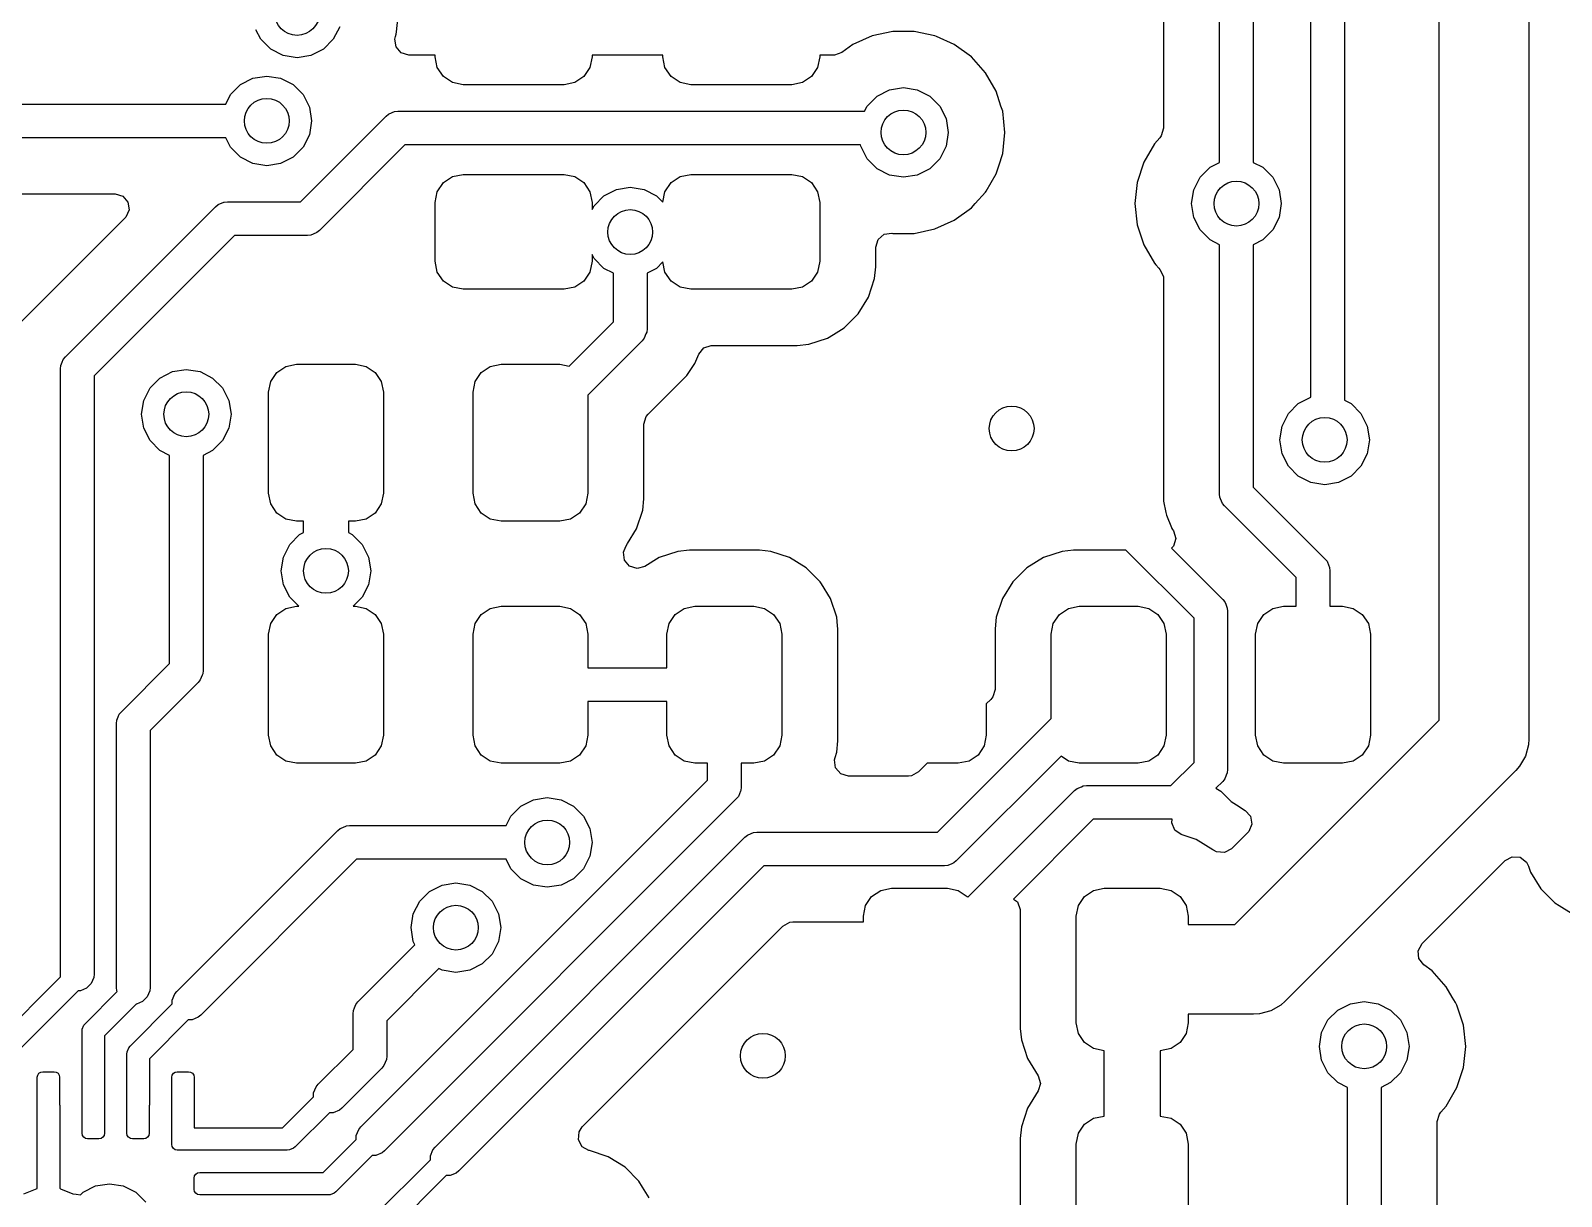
# Model space of a CAD drawing. Extents: x 0.21 to 3.39, y 0.21 to 2.59.
# Drawn here: x 1.235 to 1.773, y 1.205 to 1.615 of the extents above; entities that cross this region are included whole.
import ezdxf

# ---------------------------------------------------------------- set-up
doc = ezdxf.new("R2010")
doc.units = 0
doc.header["$MEASUREMENT"] = 0
doc.layers.add('BLACK', color=7, linetype='CONTINUOUS')

msp = doc.modelspace()

# ---------------------------------------------------------------- linework, layer by layer
at = {"layer": 'BLACK', "linetype": 'CONTINUOUS'}
for p, q in [((1.76175, 2.07369), (1.76175, 1.366)), ((1.73025, 1.37252), (1.73025, 2.06716)), ((1.68509, 1.48596), (1.68509, 2.06049)), ((1.69691, 2.06294), (1.69691, 1.48494)), ((1.65309, 1.56845), (1.65309, 1.78619)), ((1.66491, 1.78864), (1.66491, 1.56845)), ((1.63339, 1.66595), (1.63339, 1.58044)), ((1.36387, 1.61438), (1.36456, 1.62095)), ((1.31617, 1.6117), (1.31447, 1.61505)), ((1.34389, 1.61609), (1.34165, 1.6117)), ((1.36378, 1.61354), (1.36387, 1.61438)), ((1.53827, 1.61445), (1.53098, 1.6129)), ((1.54573, 1.61445), (1.53827, 1.61445)), ((1.55302, 1.6129), (1.54573, 1.61445)), ((1.31966, 1.60821), (1.31617, 1.6117)), ((1.34165, 1.6117), (1.33817, 1.60821)), ((1.36329, 1.6118), (1.36349, 1.61263)), ((1.36369, 1.60904), (1.36329, 1.6118)), ((1.36349, 1.61263), (1.36378, 1.61354)), ((1.36552, 1.60693), (1.36369, 1.60904)), ((1.52418, 1.60987), (1.52034, 1.60709)), ((1.53098, 1.6129), (1.52418, 1.60987)), ((1.52418, 1.60987), (1.52418, 1.60987)), ((1.55363, 1.61263), (1.55302, 1.6129)), ((1.55302, 1.6129), (1.55302, 1.6129)), ((1.55302, 1.6129), (1.55302, 1.6129)), ((1.55982, 1.60987), (1.55363, 1.61263)), ((1.56585, 1.60549), (1.55982, 1.60987)), ((1.55982, 1.60987), (1.55982, 1.60987)), ((1.32405, 1.60597), (1.31966, 1.60821)), ((1.32891, 1.6052), (1.32405, 1.60597)), ((1.33378, 1.60597), (1.32891, 1.6052)), ((1.33817, 1.60821), (1.33378, 1.60597)), ((1.3682, 1.60614), (1.36552, 1.60693)), ((1.37744, 1.60614), (1.3682, 1.60614)), ((1.37744, 1.60559), (1.37744, 1.60614)), ((1.37819, 1.60182), (1.37744, 1.60559)), ((1.43256, 1.60559), (1.43181, 1.60182)), ((1.45744, 1.60614), (1.43256, 1.60614)), ((1.43256, 1.60614), (1.43256, 1.60559)), ((1.45744, 1.60559), (1.45744, 1.60614)), ((1.45819, 1.60182), (1.45744, 1.60559)), ((1.51256, 1.60559), (1.51181, 1.60182)), ((1.51742, 1.60614), (1.51256, 1.60614)), ((1.51256, 1.60614), (1.51256, 1.60559)), ((1.51771, 1.60615), (1.51742, 1.60614)), ((1.52034, 1.60709), (1.51771, 1.60615)), ((1.57084, 1.59995), (1.56585, 1.60549)), ((1.30903, 1.59578), (1.31342, 1.59802)), ((1.31342, 1.59802), (1.31829, 1.59879)), ((1.31829, 1.59879), (1.32315, 1.59802)), ((1.32315, 1.59802), (1.32754, 1.59578)), ((1.38032, 1.59863), (1.37819, 1.60182)), ((1.38352, 1.5965), (1.38032, 1.59863)), ((1.42968, 1.59863), (1.42648, 1.5965)), ((1.43181, 1.60182), (1.42968, 1.59863)), ((1.46032, 1.59863), (1.45819, 1.60182)), ((1.46352, 1.5965), (1.46032, 1.59863)), ((1.50968, 1.59863), (1.50648, 1.5965)), ((1.51181, 1.60182), (1.50968, 1.59863)), ((1.57457, 1.5935), (1.57084, 1.59995)), ((1.57084, 1.59995), (1.57084, 1.59995)), ((1.30384, 1.58895), (1.30554, 1.5923)), ((1.30554, 1.5923), (1.30903, 1.59578)), ((1.32754, 1.59578), (1.33103, 1.5923)), ((1.33103, 1.5923), (1.33326, 1.58791)), ((1.38728, 1.59575), (1.38352, 1.5965)), ((1.42272, 1.59575), (1.38728, 1.59575)), ((1.42648, 1.5965), (1.42272, 1.59575)), ((1.46728, 1.59575), (1.46352, 1.5965)), ((1.50272, 1.59575), (1.46728, 1.59575)), ((1.50648, 1.5965), (1.50272, 1.59575)), ((1.53274, 1.59174), (1.53713, 1.59398)), ((1.53713, 1.59398), (1.542, 1.59475)), ((1.542, 1.59475), (1.54687, 1.59398)), ((1.54687, 1.59398), (1.55126, 1.59174)), ((1.57626, 1.58827), (1.57457, 1.5935)), ((1.57457, 1.5935), (1.57457, 1.5935)), ((0.94626, 1.58895), (1.30384, 1.58895)), ((1.33326, 1.58791), (1.33403, 1.58304)), ((1.52833, 1.58643), (1.52926, 1.58826)), ((1.52926, 1.58826), (1.53274, 1.59174)), ((1.55126, 1.59174), (1.55474, 1.58826)), ((1.55474, 1.58826), (1.55698, 1.58387)), ((1.57687, 1.58641), (1.57626, 1.58827)), ((1.33013, 1.55465), (1.36019, 1.5847)), ((1.33403, 1.58304), (1.33326, 1.57818)), ((1.36019, 1.5847), (1.36109, 1.58544)), ((1.36109, 1.58544), (1.36233, 1.58595)), ((1.36233, 1.58595), (1.36321, 1.58632)), ((1.36321, 1.58632), (1.36437, 1.58643)), ((1.36437, 1.58643), (1.52833, 1.58643)), ((1.55698, 1.58387), (1.55775, 1.579)), ((1.57765, 1.579), (1.57687, 1.58641)), ((1.30384, 1.57714), (0.94381, 1.57714)), ((1.30554, 1.57379), (1.30384, 1.57714)), ((1.33326, 1.57818), (1.33103, 1.57379)), ((1.55775, 1.579), (1.55698, 1.57413)), ((1.57687, 1.57163), (1.57765, 1.579)), ((1.63212, 1.57713), (1.63016, 1.57495)), ((1.6326, 1.57776), (1.63212, 1.57713)), ((1.63339, 1.58044), (1.6326, 1.57776)), ((1.30903, 1.5703), (1.30554, 1.57379)), ((1.33103, 1.57379), (1.32754, 1.5703)), ((1.36681, 1.57462), (1.33675, 1.54456)), ((1.52695, 1.57462), (1.36681, 1.57462)), ((1.52702, 1.57413), (1.52695, 1.57462)), ((1.52926, 1.56974), (1.52702, 1.57413)), ((1.55698, 1.57413), (1.55474, 1.56974)), ((1.57547, 1.56727), (1.57687, 1.57159)), ((1.57687, 1.57159), (1.57687, 1.57163)), ((1.63016, 1.57495), (1.62643, 1.5685)), ((1.63016, 1.57495), (1.63016, 1.57495)), ((1.31342, 1.56807), (1.30903, 1.5703)), ((1.31829, 1.5673), (1.31342, 1.56807)), ((1.32315, 1.56807), (1.31829, 1.5673)), ((1.32754, 1.5703), (1.32315, 1.56807)), ((1.53274, 1.56626), (1.52926, 1.56974)), ((1.53713, 1.56402), (1.53274, 1.56626)), ((1.55126, 1.56626), (1.54687, 1.56402)), ((1.55474, 1.56974), (1.55126, 1.56626)), ((1.57457, 1.5645), (1.57547, 1.56727)), ((1.62643, 1.5685), (1.62413, 1.56141)), ((1.62643, 1.5685), (1.62643, 1.5685)), ((1.64626, 1.56326), (1.64974, 1.56674)), ((1.64974, 1.56674), (1.65309, 1.56845)), ((1.66491, 1.56845), (1.66826, 1.56674)), ((1.66826, 1.56674), (1.67174, 1.56326)), ((1.37819, 1.55818), (1.38032, 1.56137)), ((1.38032, 1.56137), (1.38352, 1.5635)), ((1.38352, 1.5635), (1.38728, 1.56425)), ((1.38728, 1.56425), (1.42272, 1.56425)), ((1.42272, 1.56425), (1.42648, 1.5635)), ((1.42648, 1.5635), (1.42968, 1.56137)), ((1.42968, 1.56137), (1.43181, 1.55818)), ((1.45819, 1.55818), (1.46032, 1.56137)), ((1.46032, 1.56137), (1.46352, 1.5635)), ((1.46352, 1.5635), (1.46728, 1.56425)), ((1.46728, 1.56425), (1.50272, 1.56425)), ((1.50272, 1.56425), (1.50648, 1.5635)), ((1.50648, 1.5635), (1.50968, 1.56137)), ((1.50968, 1.56137), (1.51181, 1.55818)), ((1.542, 1.56325), (1.53713, 1.56402)), ((1.54687, 1.56402), (1.542, 1.56325)), ((1.57105, 1.55842), (1.57457, 1.5645)), ((1.62413, 1.56141), (1.62335, 1.554)), ((1.64402, 1.55887), (1.64626, 1.56326)), ((1.67174, 1.56326), (1.67398, 1.55887)), ((0.94129, 1.55743), (1.26497, 1.55743)), ((1.26497, 1.55743), (1.26765, 1.55665)), ((1.26765, 1.55665), (1.26948, 1.55453)), ((1.26948, 1.55453), (1.26988, 1.55177)), ((1.30315, 1.55446), (1.30332, 1.55453)), ((1.30332, 1.55453), (1.30447, 1.55465)), ((1.30447, 1.55465), (1.33013, 1.55465)), ((1.37744, 1.55441), (1.37819, 1.55818)), ((1.43181, 1.55818), (1.43256, 1.55441)), ((1.43326, 1.55326), (1.43674, 1.55674)), ((1.43674, 1.55674), (1.44113, 1.55898)), ((1.44113, 1.55898), (1.446, 1.55975)), ((1.446, 1.55975), (1.45087, 1.55898)), ((1.45087, 1.55898), (1.45526, 1.55674)), ((1.45526, 1.55674), (1.45747, 1.55453)), ((1.45747, 1.55453), (1.45819, 1.55818)), ((1.51181, 1.55818), (1.51256, 1.55441)), ((1.56724, 1.55405), (1.57084, 1.55805)), ((1.57084, 1.55805), (1.57105, 1.55842)), ((1.57084, 1.55805), (1.57084, 1.55805)), ((1.64325, 1.554), (1.64402, 1.55887)), ((1.67398, 1.55887), (1.67475, 1.554)), ((1.2475, 1.50012), (1.3003, 1.55292)), ((1.26872, 1.54922), (1.26848, 1.54897)), ((1.26988, 1.55177), (1.26872, 1.54922)), ((1.3003, 1.55292), (1.30119, 1.55365)), ((1.30119, 1.55365), (1.30315, 1.55446)), ((1.37744, 1.53374), (1.37744, 1.55441)), ((1.43256, 1.55441), (1.43256, 1.55188)), ((1.43256, 1.55188), (1.43326, 1.55326)), ((1.51256, 1.55441), (1.51256, 1.53374)), ((1.55982, 1.54813), (1.56585, 1.55251)), ((1.56585, 1.55251), (1.56724, 1.55405)), ((1.62335, 1.554), (1.62413, 1.54659)), ((1.64402, 1.54913), (1.64325, 1.554)), ((1.64626, 1.54474), (1.64402, 1.54913)), ((1.67398, 1.54913), (1.67174, 1.54474)), ((1.67475, 1.554), (1.67398, 1.54913)), ((1.26848, 1.54897), (1.25916, 1.53965)), ((1.33586, 1.54383), (1.33461, 1.54331)), ((1.33675, 1.54456), (1.33586, 1.54383)), ((1.54573, 1.54355), (1.55302, 1.5451)), ((1.55302, 1.5451), (1.55982, 1.54813)), ((1.55982, 1.54813), (1.55982, 1.54813)), ((1.55982, 1.54813), (1.55982, 1.54813)), ((1.55982, 1.54813), (1.55982, 1.54813)), ((1.62413, 1.54659), (1.62643, 1.5395)), ((1.64974, 1.54126), (1.64626, 1.54474)), ((1.67174, 1.54474), (1.66826, 1.54126)), ((1.25916, 1.53965), (1.23178, 1.51227)), ((1.30692, 1.54283), (1.25758, 1.49349)), ((1.33258, 1.54283), (1.30692, 1.54283)), ((1.33373, 1.54295), (1.33258, 1.54283)), ((1.33461, 1.54331), (1.33373, 1.54295)), ((1.53226, 1.5387), (1.53305, 1.54138)), ((1.53226, 1.53177), (1.53226, 1.5387)), ((1.53305, 1.54138), (1.53516, 1.54321)), ((1.53516, 1.54321), (1.53793, 1.54361)), ((1.53793, 1.54361), (1.53826, 1.54355)), ((1.53826, 1.54355), (1.53827, 1.54355)), ((1.53827, 1.54355), (1.53827, 1.54355)), ((1.53827, 1.54355), (1.54573, 1.54355)), ((1.62643, 1.5395), (1.62643, 1.5395)), ((1.62643, 1.5395), (1.63016, 1.53305)), ((1.65309, 1.53955), (1.64974, 1.54126)), ((1.65309, 1.452), (1.65309, 1.53955)), ((1.66826, 1.54126), (1.66491, 1.53955)), ((1.66491, 1.53955), (1.66491, 1.45445)), ((1.37819, 1.52997), (1.37744, 1.53374)), ((1.43256, 1.53374), (1.43181, 1.52997)), ((1.43326, 1.53474), (1.43256, 1.53612)), ((1.43256, 1.53612), (1.43256, 1.53374)), ((1.43674, 1.53126), (1.43326, 1.53474)), ((1.45749, 1.53349), (1.45526, 1.53126)), ((1.45819, 1.52997), (1.45749, 1.53349)), ((1.51256, 1.53374), (1.51181, 1.52997)), ((1.63016, 1.53305), (1.63068, 1.53247)), ((1.38032, 1.52678), (1.37819, 1.52997)), ((1.43181, 1.52997), (1.42968, 1.52678)), ((1.44009, 1.52955), (1.43674, 1.53126)), ((1.44009, 1.51245), (1.44009, 1.52955)), ((1.45526, 1.53126), (1.45191, 1.52955)), ((1.45191, 1.52955), (1.45191, 1.51)), ((1.46032, 1.52678), (1.45819, 1.52997)), ((1.51181, 1.52997), (1.50968, 1.52678)), ((1.52968, 1.52117), (1.53185, 1.52772)), ((1.53185, 1.52772), (1.53226, 1.53177)), ((1.63068, 1.53247), (1.63175, 1.53128)), ((1.63175, 1.53128), (1.63212, 1.53087)), ((1.63212, 1.53087), (1.63332, 1.52835)), ((1.63332, 1.52835), (1.63339, 1.52756)), ((1.38352, 1.52465), (1.38032, 1.52678)), ((1.38728, 1.5239), (1.38352, 1.52465)), ((1.42272, 1.5239), (1.38728, 1.5239)), ((1.42648, 1.52465), (1.42272, 1.5239)), ((1.42968, 1.52678), (1.42648, 1.52465)), ((1.46352, 1.52465), (1.46032, 1.52678)), ((1.46728, 1.5239), (1.46352, 1.52465)), ((1.50272, 1.5239), (1.46728, 1.5239)), ((1.50648, 1.52465), (1.50272, 1.5239)), ((1.50968, 1.52678), (1.50648, 1.52465)), ((1.63339, 1.52756), (1.63339, 1.44948)), ((1.52605, 1.51529), (1.52968, 1.52117)), ((1.42455, 1.4969), (1.44009, 1.51245)), ((1.52117, 1.51041), (1.52605, 1.51529)), ((1.45091, 1.50672), (1.45018, 1.50582)), ((1.45152, 1.5082), (1.45091, 1.50672)), ((1.45179, 1.50885), (1.45152, 1.5082)), ((1.45191, 1.51), (1.45179, 1.50885)), ((1.50873, 1.50461), (1.51529, 1.50678)), ((1.51529, 1.50678), (1.51738, 1.50807)), ((1.51738, 1.50807), (1.52117, 1.51041)), ((1.45018, 1.50582), (1.4311, 1.48675)), ((1.4687, 1.49787), (1.47005, 1.50113)), ((1.47005, 1.50113), (1.4718, 1.50331)), ((1.4718, 1.50331), (1.47445, 1.50419)), ((1.47445, 1.50419), (1.47463, 1.50419)), ((1.47463, 1.50419), (1.50469, 1.50419)), ((1.50469, 1.50419), (1.50873, 1.50461)), ((1.24577, 1.49594), (1.24588, 1.49709)), ((1.24577, 1.28331), (1.24577, 1.49594)), ((1.24588, 1.49709), (1.24639, 1.49832)), ((1.24639, 1.49832), (1.24676, 1.49922)), ((1.24676, 1.49922), (1.2475, 1.50012)), ((1.28513, 1.49498), (1.29, 1.49575)), ((1.29, 1.49575), (1.29487, 1.49498)), ((1.32178, 1.49468), (1.32497, 1.49681)), ((1.32497, 1.49681), (1.32874, 1.49756)), ((1.32874, 1.49756), (1.34941, 1.49756)), ((1.34941, 1.49756), (1.35318, 1.49681)), ((1.35318, 1.49681), (1.35637, 1.49468)), ((1.39363, 1.49468), (1.39682, 1.49681)), ((1.39682, 1.49681), (1.40059, 1.49756)), ((1.40059, 1.49756), (1.42126, 1.49756)), ((1.42126, 1.49756), (1.42455, 1.4969)), ((1.46589, 1.49367), (1.4687, 1.49787)), ((1.25758, 1.49349), (1.25758, 1.28331)), ((1.27726, 1.48926), (1.28074, 1.49274)), ((1.28074, 1.49274), (1.28513, 1.49498)), ((1.29487, 1.49498), (1.29926, 1.49274)), ((1.29926, 1.49274), (1.30274, 1.48926)), ((1.3189, 1.48772), (1.31965, 1.49148)), ((1.31965, 1.49148), (1.32178, 1.49468)), ((1.35637, 1.49468), (1.3585, 1.49148)), ((1.3585, 1.49148), (1.35925, 1.48772)), ((1.39075, 1.48772), (1.3915, 1.49148)), ((1.3915, 1.49148), (1.39363, 1.49468)), ((1.45226, 1.48004), (1.46589, 1.49367)), ((1.27425, 1.48), (1.27502, 1.48487)), ((1.27502, 1.48487), (1.27726, 1.48926)), ((1.30274, 1.48926), (1.30498, 1.48487)), ((1.30498, 1.48487), (1.30575, 1.48)), ((1.3189, 1.45228), (1.3189, 1.48772)), ((1.35925, 1.48772), (1.35925, 1.45228)), ((1.39075, 1.45228), (1.39075, 1.48772)), ((1.4311, 1.48675), (1.4311, 1.45228)), ((1.68074, 1.48374), (1.68509, 1.48596)), ((1.69691, 1.48494), (1.69926, 1.48374)), ((1.27502, 1.47513), (1.27425, 1.48)), ((1.30575, 1.48), (1.30498, 1.47513)), ((1.45081, 1.47653), (1.45159, 1.47922)), ((1.45159, 1.47922), (1.45226, 1.48004)), ((1.67502, 1.47587), (1.67726, 1.48026)), ((1.67726, 1.48026), (1.68074, 1.48374)), ((1.69926, 1.48374), (1.70274, 1.48026)), ((1.70274, 1.48026), (1.70498, 1.47587)), ((1.27726, 1.47074), (1.27502, 1.47513)), ((1.30498, 1.47513), (1.30274, 1.47074)), ((1.45081, 1.45031), (1.45081, 1.47653)), ((1.67425, 1.471), (1.67502, 1.47587)), ((1.70498, 1.47587), (1.70575, 1.471)), ((1.28074, 1.46726), (1.27726, 1.47074)), ((1.30274, 1.47074), (1.29926, 1.46726)), ((1.67502, 1.46613), (1.67425, 1.471)), ((1.70575, 1.471), (1.70498, 1.46613)), ((1.28409, 1.46555), (1.28074, 1.46726)), ((1.28409, 1.39245), (1.28409, 1.46555)), ((1.29926, 1.46726), (1.29591, 1.46555)), ((1.29591, 1.46555), (1.29591, 1.39)), ((1.67726, 1.46174), (1.67502, 1.46613)), ((1.70498, 1.46613), (1.70274, 1.46174)), ((1.68074, 1.45826), (1.67726, 1.46174)), ((1.68513, 1.45602), (1.68074, 1.45826)), ((1.69926, 1.45826), (1.69487, 1.45602)), ((1.70274, 1.46174), (1.69926, 1.45826)), ((1.31965, 1.44852), (1.3189, 1.45228)), ((1.35925, 1.45228), (1.3585, 1.44852)), ((1.3915, 1.44852), (1.39075, 1.45228)), ((1.4311, 1.45228), (1.43035, 1.44852)), ((1.66491, 1.45445), (1.6901, 1.42925)), ((1.69, 1.45525), (1.68513, 1.45602)), ((1.69487, 1.45602), (1.69, 1.45525)), ((1.32178, 1.44532), (1.31965, 1.44852)), ((1.3585, 1.44852), (1.35637, 1.44532)), ((1.39363, 1.44532), (1.3915, 1.44852)), ((1.43035, 1.44852), (1.42822, 1.44532)), ((1.45039, 1.44627), (1.45081, 1.45031)), ((1.63339, 1.44948), (1.63419, 1.44545)), ((1.65321, 1.45085), (1.65309, 1.452)), ((1.65343, 1.45031), (1.65321, 1.45085)), ((1.65409, 1.44872), (1.65343, 1.45031)), ((1.65482, 1.44782), (1.65409, 1.44872)), ((1.68002, 1.42263), (1.65482, 1.44782)), ((1.32497, 1.44319), (1.32178, 1.44532)), ((1.32874, 1.44244), (1.32497, 1.44319)), ((1.3312, 1.44244), (1.32874, 1.44244)), ((1.3312, 1.43844), (1.3312, 1.44244)), ((1.34941, 1.44244), (1.34695, 1.44244)), ((1.34695, 1.44244), (1.34695, 1.43844)), ((1.35318, 1.44319), (1.34941, 1.44244)), ((1.35637, 1.44532), (1.35318, 1.44319)), ((1.39682, 1.44319), (1.39363, 1.44532)), ((1.40059, 1.44244), (1.39682, 1.44319)), ((1.42126, 1.44244), (1.40059, 1.44244)), ((1.42503, 1.44319), (1.42126, 1.44244)), ((1.42822, 1.44532), (1.42503, 1.44319)), ((1.44822, 1.43971), (1.45039, 1.44627)), ((1.63419, 1.44545), (1.63437, 1.44453)), ((1.63437, 1.44453), (1.63437, 1.44453)), ((1.63437, 1.44453), (1.63617, 1.44019)), ((1.32633, 1.43426), (1.32982, 1.43774)), ((1.32982, 1.43774), (1.3312, 1.43844)), ((1.34695, 1.43844), (1.34833, 1.43774)), ((1.34833, 1.43774), (1.35182, 1.43426)), ((1.44508, 1.43462), (1.44822, 1.43971)), ((1.63617, 1.44019), (1.6363, 1.43987)), ((1.6363, 1.43987), (1.63656, 1.43949)), ((1.63656, 1.43949), (1.63684, 1.43907)), ((1.63684, 1.43907), (1.63767, 1.43641)), ((1.63767, 1.43641), (1.63693, 1.43371)), ((1.3241, 1.42987), (1.32633, 1.43426)), ((1.35182, 1.43426), (1.35405, 1.42987)), ((1.44361, 1.43158), (1.44448, 1.43356)), ((1.44396, 1.4288), (1.44361, 1.43158)), ((1.44444, 1.43359), (1.44508, 1.43462)), ((1.44448, 1.43356), (1.44444, 1.43359)), ((1.46272, 1.43185), (1.45617, 1.42968)), ((1.46677, 1.43226), (1.46272, 1.43185)), ((1.49138, 1.43226), (1.46677, 1.43226)), ((1.49542, 1.43185), (1.49138, 1.43226)), ((1.49543, 1.43185), (1.49542, 1.43185)), ((1.50198, 1.42968), (1.49543, 1.43185)), ((1.59772, 1.43185), (1.59117, 1.42968)), ((1.60177, 1.43226), (1.59772, 1.43185)), ((1.62019, 1.43226), (1.60177, 1.43226)), ((1.64409, 1.40836), (1.62019, 1.43226)), ((1.63693, 1.43371), (1.63615, 1.43301)), ((1.63615, 1.43301), (1.65418, 1.41498)), ((1.32333, 1.425), (1.3241, 1.42987)), ((1.35405, 1.42987), (1.35482, 1.425)), ((1.44575, 1.42666), (1.44396, 1.4288)), ((1.44841, 1.42582), (1.44575, 1.42666)), ((1.45111, 1.42656), (1.44841, 1.42582)), ((1.45617, 1.42968), (1.45111, 1.42656)), ((1.50786, 1.42605), (1.50198, 1.42968)), ((1.51274, 1.42117), (1.50786, 1.42605)), ((1.50786, 1.42605), (1.50786, 1.42605)), ((1.58529, 1.42605), (1.58041, 1.42117)), ((1.59117, 1.42968), (1.58529, 1.42605)), ((1.58529, 1.42605), (1.58529, 1.42605)), ((1.6901, 1.42925), (1.69084, 1.42836)), ((1.69084, 1.42836), (1.69094, 1.4281)), ((1.69094, 1.4281), (1.69172, 1.42623)), ((1.69172, 1.42623), (1.69183, 1.42507)), ((1.3241, 1.42013), (1.32333, 1.425)), ((1.32633, 1.41574), (1.3241, 1.42013)), ((1.35405, 1.42013), (1.35182, 1.41574)), ((1.35482, 1.425), (1.35405, 1.42013)), ((1.51321, 1.42041), (1.51274, 1.42117)), ((1.51274, 1.42117), (1.51274, 1.42117)), ((1.51274, 1.42117), (1.51274, 1.42117)), ((1.51637, 1.41529), (1.51321, 1.42041)), ((1.58041, 1.42117), (1.57678, 1.41529)), ((1.58041, 1.42117), (1.58041, 1.42117)), ((1.68002, 1.41256), (1.68002, 1.42263)), ((1.69183, 1.42507), (1.69183, 1.41256)), ((1.32952, 1.41256), (1.32633, 1.41574)), ((1.35182, 1.41574), (1.34863, 1.41256)), ((1.51854, 1.40873), (1.51637, 1.41529)), ((1.57678, 1.41529), (1.57461, 1.40873)), ((1.65418, 1.41498), (1.65491, 1.41409)), ((1.31965, 1.40648), (1.32178, 1.40968)), ((1.32178, 1.40968), (1.32497, 1.41181)), ((1.32497, 1.41181), (1.32874, 1.41256)), ((1.32874, 1.41256), (1.32952, 1.41256)), ((1.34863, 1.41256), (1.34941, 1.41256)), ((1.34941, 1.41256), (1.35318, 1.41181)), ((1.35318, 1.41181), (1.35637, 1.40968)), ((1.35637, 1.40968), (1.3585, 1.40648)), ((1.3915, 1.40648), (1.39363, 1.40968)), ((1.39363, 1.40968), (1.39682, 1.41181)), ((1.39682, 1.41181), (1.40059, 1.41256)), ((1.40059, 1.41256), (1.42126, 1.41256)), ((1.42126, 1.41256), (1.42503, 1.41181)), ((1.42503, 1.41181), (1.42822, 1.40968)), ((1.42822, 1.40968), (1.43035, 1.40648)), ((1.45965, 1.40648), (1.46178, 1.40968)), ((1.46178, 1.40968), (1.46497, 1.41181)), ((1.46497, 1.41181), (1.46874, 1.41256)), ((1.46874, 1.41256), (1.48941, 1.41256)), ((1.48941, 1.41256), (1.49318, 1.41181)), ((1.49318, 1.41181), (1.49637, 1.40968)), ((1.49637, 1.40968), (1.4985, 1.40648)), ((1.59465, 1.40648), (1.59678, 1.40968)), ((1.59678, 1.40968), (1.59997, 1.41181)), ((1.59997, 1.41181), (1.60374, 1.41256)), ((1.60374, 1.41256), (1.62441, 1.41256)), ((1.62441, 1.41256), (1.62818, 1.41181)), ((1.62818, 1.41181), (1.63137, 1.40968)), ((1.63137, 1.40968), (1.6335, 1.40648)), ((1.65491, 1.41409), (1.65524, 1.41329)), ((1.65524, 1.41329), (1.65579, 1.41196)), ((1.65579, 1.41196), (1.65591, 1.41081)), ((1.65591, 1.41081), (1.65591, 1.35526)), ((1.6665, 1.40648), (1.66863, 1.40968)), ((1.66863, 1.40968), (1.67182, 1.41181)), ((1.67182, 1.41181), (1.67559, 1.41256)), ((1.67559, 1.41256), (1.68002, 1.41256)), ((1.69183, 1.41256), (1.69626, 1.41256)), ((1.69626, 1.41256), (1.70003, 1.41181)), ((1.70003, 1.41181), (1.70322, 1.40968)), ((1.70322, 1.40968), (1.70535, 1.40648)), ((1.3189, 1.40272), (1.31965, 1.40648)), ((1.3585, 1.40648), (1.35925, 1.40272)), ((1.39075, 1.40272), (1.3915, 1.40648)), ((1.43035, 1.40648), (1.4311, 1.40272)), ((1.4589, 1.40272), (1.45965, 1.40648)), ((1.4985, 1.40648), (1.49925, 1.40272)), ((1.51885, 1.40573), (1.51854, 1.40873)), ((1.51896, 1.40469), (1.51885, 1.40573)), ((1.51896, 1.36531), (1.51896, 1.40469)), ((1.57461, 1.40873), (1.57419, 1.40469)), ((1.57419, 1.40469), (1.57419, 1.38339)), ((1.57461, 1.40873), (1.57461, 1.40873)), ((1.5939, 1.40272), (1.59465, 1.40648)), ((1.6335, 1.40648), (1.63425, 1.40272)), ((1.64409, 1.3577), (1.64409, 1.40836)), ((1.66575, 1.40272), (1.6665, 1.40648)), ((1.70535, 1.40648), (1.7061, 1.40272)), ((1.3189, 1.36728), (1.3189, 1.40272)), ((1.35925, 1.40272), (1.35925, 1.36728)), ((1.39075, 1.36728), (1.39075, 1.40272)), ((1.4311, 1.40272), (1.4311, 1.39091)), ((1.4589, 1.39091), (1.4589, 1.40272)), ((1.49925, 1.40272), (1.49925, 1.36728)), ((1.5939, 1.37317), (1.5939, 1.40272)), ((1.63425, 1.40272), (1.63425, 1.36728)), ((1.66575, 1.36728), (1.66575, 1.40272)), ((1.7061, 1.40272), (1.7061, 1.36728)), ((1.26718, 1.37553), (1.28409, 1.39245)), ((1.29559, 1.38835), (1.29491, 1.38672)), ((1.29579, 1.38885), (1.29559, 1.38835)), ((1.29591, 1.39), (1.29579, 1.38885)), ((1.4311, 1.39091), (1.4589, 1.39091)), ((1.29418, 1.38582), (1.27726, 1.36891)), ((1.29491, 1.38672), (1.29418, 1.38582)), ((1.57419, 1.38339), (1.57341, 1.38071)), ((1.4589, 1.37909), (1.4311, 1.37909)), ((1.4311, 1.37909), (1.4311, 1.36728)), ((1.4589, 1.36728), (1.4589, 1.37909)), ((1.57274, 1.37988), (1.5711, 1.37825)), ((1.5711, 1.37825), (1.5711, 1.36728)), ((1.57341, 1.38071), (1.57274, 1.37988)), ((1.26545, 1.37136), (1.26557, 1.37251)), ((1.26557, 1.37251), (1.26605, 1.37368)), ((1.26605, 1.37368), (1.26645, 1.37464)), ((1.26645, 1.37464), (1.26718, 1.37553)), ((1.55395, 1.33323), (1.5939, 1.37317)), ((1.65848, 1.30075), (1.73025, 1.37252)), ((1.26545, 1.27864), (1.26545, 1.37136)), ((1.27726, 1.36891), (1.27726, 1.27864)), ((1.31965, 1.36352), (1.3189, 1.36728)), ((1.35925, 1.36728), (1.3585, 1.36352)), ((1.3915, 1.36352), (1.39075, 1.36728)), ((1.4311, 1.36728), (1.43035, 1.36352)), ((1.45965, 1.36352), (1.4589, 1.36728)), ((1.49925, 1.36728), (1.4985, 1.36352)), ((1.5711, 1.36728), (1.57035, 1.36352)), ((1.63425, 1.36728), (1.6335, 1.36352)), ((1.6665, 1.36352), (1.66575, 1.36728)), ((1.7061, 1.36728), (1.70535, 1.36352)), ((1.32178, 1.36032), (1.31965, 1.36352)), ((1.3585, 1.36352), (1.35637, 1.36032)), ((1.39363, 1.36032), (1.3915, 1.36352)), ((1.43035, 1.36352), (1.42822, 1.36032)), ((1.46178, 1.36032), (1.45965, 1.36352)), ((1.4985, 1.36352), (1.49637, 1.36032)), ((1.51794, 1.35945), (1.51854, 1.36127)), ((1.51854, 1.36127), (1.51896, 1.36531)), ((1.51854, 1.36127), (1.51854, 1.36127)), ((1.51854, 1.36127), (1.51854, 1.36127)), ((1.57035, 1.36352), (1.56822, 1.36032)), ((1.6335, 1.36352), (1.63137, 1.36032)), ((1.66863, 1.36032), (1.6665, 1.36352)), ((1.70535, 1.36352), (1.70322, 1.36032)), ((1.76161, 1.36394), (1.76055, 1.35997)), ((1.76175, 1.366), (1.76161, 1.36394)), ((1.32497, 1.35819), (1.32178, 1.36032)), ((1.32874, 1.35744), (1.32497, 1.35819)), ((1.34941, 1.35744), (1.32874, 1.35744)), ((1.35318, 1.35819), (1.34941, 1.35744)), ((1.35637, 1.36032), (1.35318, 1.35819)), ((1.39682, 1.35819), (1.39363, 1.36032)), ((1.40059, 1.35744), (1.39682, 1.35819)), ((1.42126, 1.35744), (1.40059, 1.35744)), ((1.42503, 1.35819), (1.42126, 1.35744)), ((1.42822, 1.36032), (1.42503, 1.35819)), ((1.46497, 1.35819), (1.46178, 1.36032)), ((1.46874, 1.35744), (1.46497, 1.35819)), ((1.47317, 1.35744), (1.46874, 1.35744)), ((1.47317, 1.35152), (1.47317, 1.35744)), ((1.48941, 1.35744), (1.48498, 1.35744)), ((1.48498, 1.35744), (1.48498, 1.34907)), ((1.49318, 1.35819), (1.48941, 1.35744)), ((1.49637, 1.36032), (1.49318, 1.35819)), ((1.51774, 1.3586), (1.51794, 1.35945)), ((1.51814, 1.35583), (1.51774, 1.3586)), ((1.51997, 1.35372), (1.51814, 1.35583)), ((1.5503, 1.35744), (1.54724, 1.35439)), ((1.56126, 1.35744), (1.5503, 1.35744)), ((1.59736, 1.35994), (1.56057, 1.32315)), ((1.56503, 1.35819), (1.56126, 1.35744)), ((1.56822, 1.36032), (1.56503, 1.35819)), ((1.59997, 1.35819), (1.59736, 1.35994)), ((1.60374, 1.35744), (1.59997, 1.35819)), ((1.62441, 1.35744), (1.60374, 1.35744)), ((1.62818, 1.35819), (1.62441, 1.35744)), ((1.63137, 1.36032), (1.62818, 1.35819)), ((1.63596, 1.34957), (1.64409, 1.3577)), ((1.67182, 1.35819), (1.66863, 1.36032)), ((1.67559, 1.35744), (1.67182, 1.35819)), ((1.69626, 1.35744), (1.67559, 1.35744)), ((1.70003, 1.35819), (1.69626, 1.35744)), ((1.70322, 1.36032), (1.70003, 1.35819)), ((1.75849, 1.35641), (1.75714, 1.35486)), ((1.76055, 1.35997), (1.75849, 1.35641)), ((1.35132, 1.22968), (1.47317, 1.35152)), ((1.52265, 1.35293), (1.51997, 1.35372)), ((1.54373, 1.35293), (1.52265, 1.35293)), ((1.54479, 1.35305), (1.54373, 1.35293)), ((1.54724, 1.35439), (1.54479, 1.35305)), ((1.65418, 1.35108), (1.65178, 1.34869)), ((1.65491, 1.35198), (1.65418, 1.35108)), ((1.65543, 1.35322), (1.65491, 1.35198)), ((1.65579, 1.35411), (1.65543, 1.35322)), ((1.65591, 1.35526), (1.65579, 1.35411)), ((1.75714, 1.35486), (1.67614, 1.27386)), ((1.48325, 1.3449), (1.35968, 1.22132)), ((1.41196, 1.3446), (1.41683, 1.34537)), ((1.41683, 1.34537), (1.4217, 1.3446)), ((1.48399, 1.34579), (1.48325, 1.3449)), ((1.48472, 1.34758), (1.48399, 1.34579)), ((1.48487, 1.34792), (1.48472, 1.34758)), ((1.48498, 1.34907), (1.48487, 1.34792)), ((1.5646, 1.31036), (1.60208, 1.34784)), ((1.60208, 1.34784), (1.60298, 1.34857)), ((1.60298, 1.34857), (1.60451, 1.34921)), ((1.60451, 1.34921), (1.60511, 1.34945)), ((1.60511, 1.34945), (1.60626, 1.34957)), ((1.60626, 1.34957), (1.63596, 1.34957)), ((1.65178, 1.34869), (1.65351, 1.34758)), ((1.65351, 1.34758), (1.65714, 1.34395)), ((1.40409, 1.33888), (1.40757, 1.34236)), ((1.40757, 1.34236), (1.41196, 1.3446)), ((1.4217, 1.3446), (1.42609, 1.34236)), ((1.42609, 1.34236), (1.42957, 1.33888)), ((1.65714, 1.34395), (1.65714, 1.34395)), ((1.65714, 1.34395), (1.65714, 1.34395)), ((1.65714, 1.34395), (1.659, 1.3428)), ((1.659, 1.3428), (1.66211, 1.34088)), ((1.66211, 1.34088), (1.66398, 1.3388)), ((1.34322, 1.3338), (1.34411, 1.33453)), ((1.34411, 1.33453), (1.345, 1.3349)), ((1.345, 1.3349), (1.34624, 1.33542)), ((1.34624, 1.33542), (1.3474, 1.33553)), ((1.3474, 1.33553), (1.40238, 1.33553)), ((1.40238, 1.33553), (1.40409, 1.33888)), ((1.42957, 1.33888), (1.43181, 1.33449)), ((1.43181, 1.33449), (1.43258, 1.32962)), ((1.60871, 1.33776), (1.58067, 1.30972)), ((1.63647, 1.33776), (1.60871, 1.33776)), ((1.63626, 1.33655), (1.63647, 1.33776)), ((1.63733, 1.33397), (1.63626, 1.33655)), ((1.63963, 1.33238), (1.63733, 1.33397)), ((1.66443, 1.33604), (1.66332, 1.33348)), ((1.66398, 1.3388), (1.66443, 1.33604)), ((1.28671, 1.27729), (1.34322, 1.3338)), ((1.3774, 1.2226), (1.48631, 1.3315)), ((1.43258, 1.32962), (1.43181, 1.32476)), ((1.48631, 1.3315), (1.4872, 1.33223)), ((1.4872, 1.33223), (1.48845, 1.33275)), ((1.48845, 1.33275), (1.48933, 1.33311)), ((1.48933, 1.33311), (1.49048, 1.33323)), ((1.49048, 1.33323), (1.55395, 1.33323)), ((1.64482, 1.33066), (1.63963, 1.33238)), ((1.6507, 1.32704), (1.64482, 1.33066)), ((1.66301, 1.33315), (1.65728, 1.32742)), ((1.66332, 1.33348), (1.66301, 1.33315)), ((1.34984, 1.32372), (1.29506, 1.26894)), ((1.40238, 1.32372), (1.34984, 1.32372)), ((1.40409, 1.32037), (1.40238, 1.32372)), ((1.43181, 1.32476), (1.42957, 1.32037)), ((1.6507, 1.32703), (1.6507, 1.32704)), ((1.65094, 1.32688), (1.6507, 1.32703)), ((1.6507, 1.32703), (1.6507, 1.32703)), ((1.65095, 1.32689), (1.65094, 1.32688)), ((1.65204, 1.32628), (1.65095, 1.32689)), ((1.65483, 1.32608), (1.65204, 1.32628)), ((1.65728, 1.32742), (1.65483, 1.32608)), ((1.72426, 1.29412), (1.7534, 1.32326)), ((1.7534, 1.32326), (1.75585, 1.3246)), ((1.75585, 1.3246), (1.75864, 1.3244)), ((1.75864, 1.3244), (1.76087, 1.32272)), ((1.49293, 1.32142), (1.38576, 1.21424)), ((1.40757, 1.31688), (1.40409, 1.32037)), ((1.42957, 1.32037), (1.42609, 1.31688)), ((1.5564, 1.32142), (1.49293, 1.32142)), ((1.55755, 1.32153), (1.5564, 1.32142)), ((1.55894, 1.32211), (1.55755, 1.32153)), ((1.55968, 1.32241), (1.55894, 1.32211)), ((1.56057, 1.32315), (1.55968, 1.32241)), ((1.76087, 1.32272), (1.76161, 1.32131)), ((1.76161, 1.32131), (1.76219, 1.31958)), ((1.76219, 1.31958), (1.76232, 1.31917)), ((1.76232, 1.31917), (1.76595, 1.31329)), ((1.37548, 1.31243), (1.37987, 1.31466)), ((1.37987, 1.31466), (1.38474, 1.31543)), ((1.38474, 1.31543), (1.3896, 1.31466)), ((1.3896, 1.31466), (1.39399, 1.31243)), ((1.41196, 1.31465), (1.40757, 1.31688)), ((1.41683, 1.31388), (1.41196, 1.31465)), ((1.4217, 1.31465), (1.41683, 1.31388)), ((1.42609, 1.31688), (1.4217, 1.31465)), ((1.5308, 1.31066), (1.53399, 1.31279)), ((1.53399, 1.31279), (1.53776, 1.31354)), ((1.53776, 1.31354), (1.55744, 1.31354)), ((1.55744, 1.31354), (1.56121, 1.31279)), ((1.56121, 1.31279), (1.5644, 1.31066)), ((1.6056, 1.31066), (1.60879, 1.31279)), ((1.60879, 1.31279), (1.61256, 1.31354)), ((1.61256, 1.31354), (1.63224, 1.31354)), ((1.63224, 1.31354), (1.63601, 1.31279)), ((1.63601, 1.31279), (1.6392, 1.31066)), ((1.76595, 1.31329), (1.76595, 1.31329)), ((1.76595, 1.31329), (1.77083, 1.30841)), ((1.36976, 1.30455), (1.372, 1.30894)), ((1.372, 1.30894), (1.37548, 1.31243)), ((1.39399, 1.31243), (1.39748, 1.30894)), ((1.39748, 1.30894), (1.39971, 1.30455)), ((1.52791, 1.3037), (1.52866, 1.30747)), ((1.52866, 1.30747), (1.5308, 1.31066)), ((1.5644, 1.31066), (1.5646, 1.31036)), ((1.58067, 1.30972), (1.58202, 1.30872)), ((1.58202, 1.30872), (1.583, 1.3061)), ((1.60272, 1.3037), (1.60347, 1.30747)), ((1.60347, 1.30747), (1.6056, 1.31066)), ((1.6392, 1.31066), (1.64134, 1.30747)), ((1.64134, 1.30747), (1.64209, 1.3037)), ((1.77083, 1.30841), (1.77083, 1.30841)), ((1.77083, 1.30841), (1.77083, 1.30841)), ((1.77083, 1.30841), (1.77241, 1.30743)), ((1.77241, 1.30743), (1.77671, 1.30478)), ((1.36899, 1.29969), (1.36976, 1.30455)), ((1.39971, 1.30455), (1.40049, 1.29969)), ((1.50209, 1.3016), (1.50315, 1.30171)), ((1.50315, 1.30171), (1.52791, 1.30171)), ((1.52791, 1.30171), (1.52791, 1.3037)), ((1.583, 1.3061), (1.58301, 1.30574)), ((1.58301, 1.30574), (1.58301, 1.26433)), ((1.60272, 1.2663), (1.60272, 1.3037)), ((1.64209, 1.3037), (1.64209, 1.30075)), ((1.36976, 1.29482), (1.36899, 1.29969)), ((1.40049, 1.29969), (1.39971, 1.29482)), ((1.42914, 1.22976), (1.49964, 1.30026)), ((1.49964, 1.30026), (1.50209, 1.3016)), ((1.64209, 1.30075), (1.65848, 1.30075)), ((1.35032, 1.27362), (1.37035, 1.29365)), ((1.37035, 1.29365), (1.36976, 1.29482)), ((1.39971, 1.29482), (1.39748, 1.29043)), ((1.7229, 1.2916), (1.72421, 1.29407)), ((1.72314, 1.28881), (1.7229, 1.2916)), ((1.72421, 1.29407), (1.72426, 1.29412)), ((1.39399, 1.28695), (1.3896, 1.28471)), ((1.39748, 1.29043), (1.39399, 1.28695)), ((1.72485, 1.2866), (1.72314, 1.28881)), ((1.72775, 1.28449), (1.72485, 1.2866)), ((1.22303, 1.25962), (1.24585, 1.28245)), ((1.24585, 1.28245), (1.24577, 1.28331)), ((1.25747, 1.28216), (1.25658, 1.28003)), ((1.25758, 1.28331), (1.25747, 1.28216)), ((1.37871, 1.2853), (1.36041, 1.267)), ((1.37987, 1.28471), (1.37871, 1.2853)), ((1.38474, 1.28394), (1.37987, 1.28471)), ((1.3896, 1.28471), (1.38474, 1.28394)), ((1.73274, 1.27895), (1.72775, 1.28449)), ((1.72775, 1.28449), (1.72775, 1.28449)), ((1.25206, 1.27752), (1.22975, 1.25521)), ((1.25283, 1.27752), (1.25206, 1.27752)), ((1.25495, 1.2784), (1.25283, 1.27752)), ((1.25454, 1.26608), (1.26568, 1.27722)), ((1.25658, 1.28003), (1.25495, 1.2784)), ((1.26557, 1.27749), (1.26545, 1.27864)), ((1.26568, 1.27722), (1.26557, 1.27749)), ((1.27627, 1.27536), (1.27464, 1.27373)), ((1.27715, 1.27749), (1.27627, 1.27536)), ((1.27726, 1.27864), (1.27715, 1.27749)), ((1.28509, 1.27427), (1.28598, 1.2764)), ((1.28598, 1.2764), (1.28671, 1.27729)), ((1.73483, 1.27533), (1.73274, 1.27895)), ((1.73274, 1.27895), (1.73274, 1.27895)), ((1.73596, 1.27337), (1.73483, 1.27533)), ((1.27244, 1.27285), (1.26126, 1.26167)), ((1.27028, 1.25807), (1.28509, 1.27289)), ((1.27251, 1.27285), (1.27244, 1.27285)), ((1.27464, 1.27373), (1.27251, 1.27285)), ((1.28509, 1.27289), (1.28509, 1.27427)), ((1.34859, 1.26945), (1.34871, 1.2706)), ((1.34859, 1.25695), (1.34859, 1.26945)), ((1.34871, 1.2706), (1.3491, 1.27154)), ((1.3491, 1.27154), (1.34959, 1.27273)), ((1.34959, 1.27273), (1.35032, 1.27362)), ((1.67103, 1.27045), (1.66706, 1.26939)), ((1.67459, 1.27251), (1.67103, 1.27045)), ((1.67614, 1.27386), (1.67459, 1.27251)), ((1.69116, 1.26726), (1.69464, 1.27074)), ((1.69464, 1.27074), (1.69903, 1.27298)), ((1.69903, 1.27298), (1.7039, 1.27375)), ((1.7039, 1.27375), (1.70877, 1.27298)), ((1.70877, 1.27298), (1.71316, 1.27074)), ((1.71316, 1.27074), (1.71664, 1.26726)), ((1.73646, 1.2725), (1.73596, 1.27337)), ((1.73646, 1.2725), (1.73646, 1.2725)), ((1.73877, 1.26541), (1.73646, 1.2725)), ((1.25339, 1.2633), (1.25346, 1.26406)), ((1.25346, 1.26406), (1.25405, 1.26548)), ((1.25405, 1.26548), (1.25454, 1.26608)), ((1.29066, 1.26732), (1.27701, 1.25367)), ((1.29204, 1.26732), (1.29066, 1.26732)), ((1.29417, 1.2682), (1.29204, 1.26732)), ((1.29506, 1.26894), (1.29417, 1.2682)), ((1.36041, 1.267), (1.36041, 1.2545)), ((1.58301, 1.26433), (1.58343, 1.26028)), ((1.60347, 1.26253), (1.60272, 1.2663)), ((1.64209, 1.2663), (1.64134, 1.26253)), ((1.665, 1.26925), (1.64209, 1.26925)), ((1.64209, 1.26925), (1.64209, 1.2663)), ((1.66706, 1.26939), (1.665, 1.26925)), ((1.68892, 1.26287), (1.69116, 1.26726)), ((1.71664, 1.26726), (1.71888, 1.26287)), ((1.73955, 1.258), (1.73877, 1.26541)), ((1.73877, 1.26541), (1.73877, 1.26541)), ((1.25339, 1.24721), (1.25339, 1.2633)), ((1.26126, 1.26167), (1.26126, 1.23732)), ((1.58343, 1.26028), (1.5856, 1.25373)), ((1.6056, 1.25934), (1.60347, 1.26253)), ((1.60879, 1.25721), (1.6056, 1.25934)), ((1.6392, 1.25934), (1.63601, 1.25721)), ((1.64134, 1.26253), (1.6392, 1.25934)), ((1.68815, 1.258), (1.68892, 1.26287)), ((1.71888, 1.26287), (1.71965, 1.258)), ((1.26912, 1.25529), (1.2692, 1.25606)), ((1.26912, 1.24715), (1.26912, 1.25529)), ((1.2692, 1.25606), (1.26979, 1.25747)), ((1.26979, 1.25747), (1.27028, 1.25807)), ((1.27701, 1.25367), (1.27701, 1.23732)), ((1.33632, 1.24468), (1.34859, 1.25695)), ((1.36029, 1.25335), (1.35941, 1.25122)), ((1.36041, 1.2545), (1.36029, 1.25335)), ((1.5856, 1.25373), (1.58937, 1.2476)), ((1.61256, 1.25646), (1.60879, 1.25721)), ((1.61256, 1.23354), (1.61256, 1.25646)), ((1.63601, 1.25721), (1.63224, 1.25646)), ((1.63224, 1.25646), (1.63224, 1.25646)), ((1.63224, 1.25646), (1.63224, 1.23354)), ((1.68892, 1.25313), (1.68815, 1.258)), ((1.71965, 1.258), (1.71888, 1.25313)), ((1.73877, 1.25059), (1.73955, 1.258)), ((1.23763, 1.24715), (1.23778, 1.2479)), ((1.23778, 1.2479), (1.2382, 1.24854)), ((1.2382, 1.24854), (1.23884, 1.24896)), ((1.23884, 1.24896), (1.23959, 1.24911)), ((1.23959, 1.24911), (1.24353, 1.24911)), ((1.24353, 1.24911), (1.24428, 1.24896)), ((1.24428, 1.24896), (1.24492, 1.24854)), ((1.24492, 1.24854), (1.24535, 1.2479)), ((1.24535, 1.2479), (1.2455, 1.24715)), ((1.28487, 1.24715), (1.28502, 1.2479)), ((1.28502, 1.2479), (1.28545, 1.24854)), ((1.28545, 1.24854), (1.28609, 1.24896)), ((1.28609, 1.24896), (1.28684, 1.24911)), ((1.28684, 1.24911), (1.29078, 1.24911)), ((1.29078, 1.24911), (1.29153, 1.24896)), ((1.29153, 1.24896), (1.29217, 1.24854)), ((1.29217, 1.24854), (1.29259, 1.2479)), ((1.29259, 1.2479), (1.29274, 1.24715)), ((1.35868, 1.25032), (1.34468, 1.23632)), ((1.35941, 1.25122), (1.35868, 1.25032)), ((1.69116, 1.24874), (1.68892, 1.25313)), ((1.69464, 1.24526), (1.69116, 1.24874)), ((1.71664, 1.24874), (1.71316, 1.24526)), ((1.71888, 1.25313), (1.71664, 1.24874)), ((1.73646, 1.2435), (1.73877, 1.25059)), ((1.23763, 1.22746), (1.23763, 1.24715)), ((1.2455, 1.24715), (1.2455, 1.23744)), ((1.25337, 1.24715), (1.25339, 1.24721)), ((1.25337, 1.22746), (1.25337, 1.24715)), ((1.26912, 1.22746), (1.26912, 1.24715)), ((1.28487, 1.22746), (1.28487, 1.24715)), ((1.29274, 1.24715), (1.29274, 1.22943)), ((1.33471, 1.24165), (1.33559, 1.24378)), ((1.33559, 1.24378), (1.33632, 1.24468)), ((1.58937, 1.2476), (1.59011, 1.24491)), ((1.59011, 1.24491), (1.58937, 1.2424)), ((1.69799, 1.24355), (1.69464, 1.24526)), ((1.69799, 1.14635), (1.69799, 1.24355)), ((1.71316, 1.24526), (1.7098, 1.24355)), ((1.7098, 1.24355), (1.7098, 1.1439)), ((1.73274, 1.23705), (1.73646, 1.2435)), ((1.2455, 1.23744), (1.24551, 1.23732)), ((1.24551, 1.23732), (1.24551, 1.20821)), ((1.26126, 1.23732), (1.26125, 1.2372)), ((1.26125, 1.2372), (1.26125, 1.22746)), ((1.27701, 1.23732), (1.277, 1.2372)), ((1.277, 1.2372), (1.277, 1.22746)), ((1.32386, 1.22943), (1.33471, 1.24028)), ((1.33471, 1.24028), (1.33471, 1.24165)), ((1.58937, 1.2424), (1.5856, 1.23627)), ((1.34028, 1.23471), (1.32828, 1.22271)), ((1.34165, 1.23471), (1.34028, 1.23471)), ((1.34378, 1.23559), (1.34165, 1.23471)), ((1.34468, 1.23632), (1.34378, 1.23559)), ((1.5856, 1.23627), (1.58343, 1.22972)), ((1.6056, 1.23066), (1.60879, 1.23279)), ((1.60879, 1.23279), (1.61256, 1.23354)), ((1.63224, 1.23354), (1.63224, 1.23354)), ((1.63224, 1.23354), (1.63601, 1.23279)), ((1.63601, 1.23279), (1.6392, 1.23066)), ((1.72951, 1.23156), (1.7303, 1.23424)), ((1.7303, 1.23424), (1.73078, 1.23487)), ((1.73078, 1.23487), (1.73274, 1.23705)), ((1.73274, 1.23705), (1.73274, 1.23705)), ((1.73274, 1.23705), (1.73274, 1.23705)), ((1.23764, 1.2274), (1.23763, 1.22746)), ((1.23764, 1.20805), (1.23764, 1.2274)), ((1.25352, 1.22671), (1.25337, 1.22746)), ((1.25395, 1.22607), (1.25352, 1.22671)), ((1.2611, 1.22671), (1.26067, 1.22607)), ((1.26125, 1.22746), (1.2611, 1.22671)), ((1.26927, 1.22671), (1.26912, 1.22746)), ((1.2697, 1.22607), (1.26927, 1.22671)), ((1.27685, 1.22671), (1.27642, 1.22607)), ((1.277, 1.22746), (1.27685, 1.22671)), ((1.28487, 1.22352), (1.28487, 1.22746)), ((1.29274, 1.22943), (1.31833, 1.22943)), ((1.31833, 1.22943), (1.32386, 1.22943)), ((1.34971, 1.22665), (1.35059, 1.22878)), ((1.34971, 1.22528), (1.34971, 1.22665)), ((1.35059, 1.22878), (1.35132, 1.22968)), ((1.4278, 1.22518), (1.42799, 1.22797)), ((1.42799, 1.22797), (1.42914, 1.22976)), ((1.58343, 1.22972), (1.58301, 1.22567)), ((1.58343, 1.22972), (1.58343, 1.22972)), ((1.60272, 1.2237), (1.60347, 1.22747)), ((1.60347, 1.22747), (1.6056, 1.23066)), ((1.6392, 1.23066), (1.64134, 1.22747)), ((1.64134, 1.22747), (1.64209, 1.2237)), ((1.72951, 1.14138), (1.72951, 1.23156)), ((1.25459, 1.22564), (1.25395, 1.22607)), ((1.25534, 1.22549), (1.25459, 1.22564)), ((1.25928, 1.22549), (1.25534, 1.22549)), ((1.26003, 1.22564), (1.25928, 1.22549)), ((1.26067, 1.22607), (1.26003, 1.22564)), ((1.27034, 1.22564), (1.2697, 1.22607)), ((1.27109, 1.22549), (1.27034, 1.22564)), ((1.27503, 1.22549), (1.27109, 1.22549)), ((1.27578, 1.22564), (1.27503, 1.22549)), ((1.27642, 1.22607), (1.27578, 1.22564)), ((1.28502, 1.22277), (1.28487, 1.22352)), ((1.28545, 1.22213), (1.28502, 1.22277)), ((1.28609, 1.2217), (1.28545, 1.22213)), ((1.28684, 1.22156), (1.28609, 1.2217)), ((1.29865, 1.22156), (1.28684, 1.22156)), ((1.32549, 1.22156), (1.29865, 1.22156)), ((1.32626, 1.22163), (1.32549, 1.22156)), ((1.32768, 1.22222), (1.32626, 1.22163)), ((1.32828, 1.22271), (1.32768, 1.22222)), ((1.33813, 1.2137), (1.34971, 1.22528)), ((1.35968, 1.22132), (1.35878, 1.22059)), ((1.37579, 1.21957), (1.37667, 1.2217)), ((1.37667, 1.2217), (1.3774, 1.2226)), ((1.42915, 1.22273), (1.4278, 1.22518)), ((1.43146, 1.22148), (1.42915, 1.22273)), ((1.43146, 1.22146), (1.43146, 1.22148)), ((1.43155, 1.22143), (1.43146, 1.22146)), ((1.43161, 1.2214), (1.43155, 1.22143)), ((1.43172, 1.22138), (1.43161, 1.2214)), ((1.43827, 1.21921), (1.43172, 1.22138)), ((1.58301, 1.22567), (1.58301, 1.18433)), ((1.60272, 1.1863), (1.60272, 1.2237)), ((1.64209, 1.2237), (1.64209, 1.1863)), ((1.35528, 1.21971), (1.34253, 1.20696)), ((1.35665, 1.21971), (1.35528, 1.21971)), ((1.35554, 1.19795), (1.37579, 1.2182)), ((1.35878, 1.22059), (1.35665, 1.21971)), ((1.37579, 1.2182), (1.37579, 1.21957)), ((1.44415, 1.21558), (1.43827, 1.21921)), ((1.29274, 1.21171), (1.29289, 1.21247)), ((1.29274, 1.20778), (1.29274, 1.21171)), ((1.29289, 1.21247), (1.29332, 1.2131)), ((1.29332, 1.2131), (1.29396, 1.21353)), ((1.29396, 1.21353), (1.29471, 1.21368)), ((1.29471, 1.21368), (1.30634, 1.21368)), ((1.30634, 1.21368), (1.30654, 1.2137)), ((1.30654, 1.2137), (1.33813, 1.2137)), ((1.38136, 1.21263), (1.35996, 1.19123)), ((1.38273, 1.21263), (1.38136, 1.21263)), ((1.38486, 1.21351), (1.38273, 1.21263)), ((1.38576, 1.21424), (1.38486, 1.21351)), ((1.44904, 1.2107), (1.44415, 1.21558)), ((1.44415, 1.21558), (1.44415, 1.21558)), ((1.45035, 1.20856), (1.44904, 1.2107)), ((1.44904, 1.2107), (1.44904, 1.2107)), ((1.44904, 1.2107), (1.44904, 1.2107)), ((1.23296, 1.20621), (1.23764, 1.20805)), ((1.24551, 1.20821), (1.24579, 1.20793)), ((1.24579, 1.20793), (1.25016, 1.20621)), ((1.25016, 1.20621), (1.25016, 1.20621)), ((1.25016, 1.20621), (1.25126, 1.20607)), ((1.25126, 1.20607), (1.25288, 1.20588)), ((1.25288, 1.20588), (1.25374, 1.20674)), ((1.25374, 1.20674), (1.25813, 1.20898)), ((1.25813, 1.20898), (1.263, 1.20975)), ((1.263, 1.20975), (1.26787, 1.20898)), ((1.26787, 1.20898), (1.27226, 1.20674)), ((1.27226, 1.20674), (1.27574, 1.20326)), ((1.29289, 1.20702), (1.29274, 1.20778)), ((1.29332, 1.20638), (1.29289, 1.20702)), ((1.29396, 1.20596), (1.29332, 1.20638)), ((1.29471, 1.20581), (1.29396, 1.20596)), ((1.30652, 1.20581), (1.29471, 1.20581)), ((1.33974, 1.20581), (1.30652, 1.20581)), ((1.34051, 1.20588), (1.33974, 1.20581)), ((1.34193, 1.20647), (1.34051, 1.20588)), ((1.34253, 1.20696), (1.34193, 1.20647)), ((1.45266, 1.20482), (1.45035, 1.20856))]:
    msp.add_line(p, q, dxfattribs=at)
at = {"layer": 'BLACK'}
for centre in [(1.32891, 1.62095), (1.31829, 1.58304), (1.542, 1.579), (1.659, 1.554), (1.446, 1.544), (1.29, 1.48), (1.58, 1.475), (1.69, 1.471), (1.33907, 1.425), (1.41683, 1.32962), (1.38474, 1.29969), (1.7039, 1.258), (1.49261, 1.25467)]:
    msp.add_circle(centre, 0.00787, dxfattribs=at)

doc.saveas('drawing.dxf')
